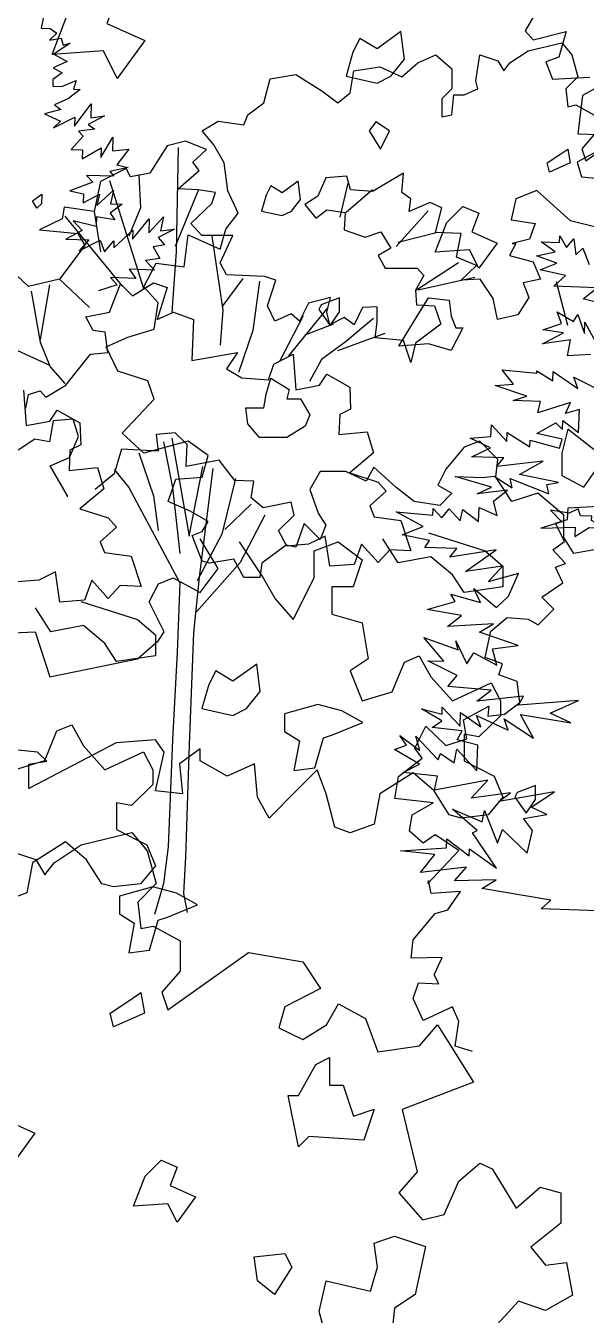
# Model space of a CAD drawing. Header units: inches. Extents: x -11 to 128, y 7 to 56.
# Drawn here: x 16.791 to 17.081, y 23.206 to 23.874 of the extents above; entities that cross this region are included whole.
import ezdxf

# ---------------------------------------------------------------- set-up
doc = ezdxf.new("R2010")
doc.units = ezdxf.units.IN
doc.header["$MEASUREMENT"] = 0
doc.layers.add('CAY', color=94, linetype='Continuous')
doc.layers.add('CAY-3', color=61, linetype='Continuous')
picture_1 = doc.add_image_def('image1.jpg', size_in_pixel=(1680, 1093))

# ---------------------------------------------------------------- blocks, each defined once
blk = doc.blocks.new('A$C76451831')
at = {"layer": 'CAY'}
for p, q in [((3764, 1772.8), (3822.4, 1787)), ((3822.4, 1787), (3840.1, 1765.7)), ((3732.8, 1752.2), (3764, 1772.8)), ((3680.9, 1765.7), (3711.5, 1755.7)), ((3840.1, 1765.7), (3850.7, 1728)), ((3711.5, 1755.7), (3722.2, 1738)), ((3722.2, 1738), (3732.8, 1752.2)), ((3850.7, 1728), (3829.5, 1706.7)), ((3829.5, 1706.7), (3833, 1676.1)), ((3833, 1676.1), (3847.2, 1679)), ((3847.2, 1679), (3878.4, 1661.9)), ((3878.4, 1661.9), (3878.4, 1627.1)), ((3864.3, 1582.3), (3957.4, 1648.4)), ((3957.4, 1648.4), (4019.9, 1637.7)), ((4019.9, 1637.7), (4040.5, 1607.1)), ((3878.4, 1627.1), (3857.2, 1602.9)), ((4040.5, 1607.1), (3999.3, 1585.8)), ((3857.2, 1602.9), (3864.3, 1582.3)), ((3999.3, 1585.8), (3992.2, 1561.6)), ((4047.6, 1565.2), (4061.2, 1589.4)), ((4061.2, 1589.4), (4092.4, 1572.3)), ((4019.9, 1548.1), (4047.6, 1565.2)), ((4092.4, 1572.3), (4106.6, 1533.9)), ((4154.9, 1541), (4175.6, 1565.2)), ((4175.6, 1565.2), (4217.4, 1499.1)), ((3992.2, 1561.6), (4019.9, 1548.1)), ((4106.6, 1533.9), (4154.9, 1541)), ((4217.4, 1499.1), (4134.9, 1467.3)), ((4134.9, 1467.3), (4152, 1395.3)), ((4200.3, 1384.7), (4224.5, 1405.3)), ((4224.5, 1405.3), (4238.7, 1398.8)), ((4238.7, 1398.8), (4266.4, 1353.4)), ((4152, 1395.3), (4130.8, 1371.1)), ((4183.2, 1346.3), (4200.3, 1384.7)), ((4130.8, 1371.1), (4158.5, 1339.9)), ((4266.4, 1353.4), (4294.1, 1377.6)), ((4294.1, 1377.6), (4318.3, 1371.1)), ((4318.3, 1371.1), (4318.3, 1336.3)), ((4158.5, 1339.9), (4183.2, 1346.3)), ((4318.3, 1336.3), (4283.5, 1308.6)), ((4283.5, 1308.6), (4300.6, 1287.9)), ((4300.6, 1287.9), (4324.7, 1290.9)), ((4324.7, 1290.9), (4331.8, 1253.1)), ((4331.8, 1253.1), (4300.6, 1235.4)), ((5971.5, 1255.2), (5968.8, 1242.2)), ((4269.3, 1246.1), (4228, 1201.2)), ((4300.6, 1235.4), (4269.3, 1246.1)), ((5968.8, 1242.2), (5979.2, 1241.8)), ((5987.1, 1236.1), (5978.7, 1228.2)), ((5979.2, 1241.8), (5987.1, 1236.1)), ((5978.7, 1228.2), (5991.9, 1230.5)), ((6002.6, 1224.7), (5983.6, 1212.2)), ((5991.9, 1230.5), (5994.4, 1222.3)), ((5994.4, 1222.3), (6002.6, 1224.7)), ((5983.6, 1212.2), (5999.1, 1203.5)), ((5993.3, 1190.6), (5982.6, 1182.8)), ((5999.1, 1203.5), (5983, 1196.4)), ((5983, 1196.4), (5993.3, 1190.6)), ((5982.6, 1182.8), (5982.3, 1175.1)), ((5992.7, 1174.7), (6009.3, 1181.8)), ((6009.3, 1181.8), (6006.2, 1171.5)), ((5982.3, 1175.1), (5992.7, 1174.7)), ((6000.4, 1160.8), (5984.3, 1153.7)), ((6013.9, 1171.3), (6000.4, 1160.8)), ((6006.2, 1171.5), (6013.9, 1171.3)), ((5991.8, 1148), (5973, 1143.2)), ((5984.3, 1153.7), (5991.8, 1148)), ((6007.4, 1128.9), (6026.9, 1154.9)), ((6026.9, 1154.9), (6026.3, 1138.6)), ((5973, 1143.2), (5991.3, 1134.9)), ((5983.3, 1127), (6007.8, 1139.3)), ((5991.3, 1134.9), (5983.3, 1127)), ((6007.8, 1139.3), (6007.4, 1128.9)), ((6042.3, 1140.8), (6023.3, 1131)), ((6023.3, 1131), (6030.9, 1125.3)), ((6026.3, 1138.6), (6042.3, 1140.8)), ((6017.4, 1117.6), (6003.8, 1102.2)), ((6030.9, 1125.3), (6012.2, 1123.3)), ((6012.2, 1123.3), (6017.4, 1117.6)), ((6037.9, 1092.9), (6051.8, 1116.4)), ((6051.8, 1116.4), (6051.3, 1100.6)), ((6003.8, 1102.2), (6016.9, 1101.8)), ((6016.5, 1091.4), (6038.3, 1103.8)), ((6016.9, 1101.8), (6016.5, 1091.4)), ((6038.3, 1103.8), (6037.9, 1092.9)), ((6051.3, 1100.6), (6070.4, 1102.6)), ((6070.4, 1102.6), (6056.2, 1084.5)), ((6053, 1071.1), (6021.3, 1072.2)), ((6021.3, 1072.2), (6028.7, 1064.2)), ((6069.6, 1081.4), (6048.2, 1076.7)), ((6048.2, 1076.7), (6053, 1071.1)), ((6056.2, 1084.5), (6069.6, 1081.4)), ((6028.7, 1064.2), (6002.1, 1054.3)), ((6002.1, 1054.3), (6017.8, 1051)), ((6017.8, 1051), (6017.5, 1040.6)), ((6017.5, 1040.6), (6036.4, 1050.3)), ((6033.2, 1037.3), (6052.4, 1055.2)), ((6036.4, 1050.3), (6033.2, 1037.3)), ((6052.4, 1055.2), (6049.1, 1039.5)), ((6062.7, 1039), (6048.8, 1028.6)), ((6048.8, 1028.6), (6053.9, 1020.7)), ((6049.1, 1039.5), (6062.7, 1039)), ((6005.9, 1019.7), (6016.3, 1008.4)), ((6032.4, 1013.3), (6005.9, 1019.7)), ((6032.8, 1024.2), (6032.4, 1013.3)), ((6053.9, 1020.7), (6032.8, 1024.2)), ((6074.5, 998.7), (6093.9, 1022)), ((6093.3, 1005.7), (6110.2, 1024.2)), ((6093.9, 1022), (6093.3, 1005.7)), ((6110.2, 1024.2), (6107, 1008)), ((6016.3, 1008.4), (5997.4, 998.7)), ((5997.4, 998.7), (6024.1, 997.7)), ((6024.1, 997.7), (6012.8, 985)), ((6012.8, 985), (6037.3, 997.3)), ((6037.3, 997.3), (6042.2, 983.9)), ((6052.8, 988.6), (6074.8, 1009.1)), ((6074.8, 1009.1), (6074.5, 998.7)), ((6122.9, 1010.1), (6104, 1000.4)), ((6104, 1000.4), (6111.4, 992)), ((6107, 1008), (6122.9, 1010.1)), ((6042.2, 983.9), (6053.1, 996.7)), ((6053.1, 996.7), (6052.8, 988.6)), ((6111.4, 992), (6098.2, 989.7)), ((6098.2, 989.7), (6105.9, 976.3)), ((6105.9, 976.3), (6089.5, 974.1)), ((6089.5, 974.1), (6099.9, 962.9)), ((6078.3, 953.2), (6048.9, 954.2)), ((6048.9, 954.2), (6056.8, 945.8)), ((6070.5, 963.9), (6078.3, 953.2)), ((6099.9, 962.9), (6070.5, 963.9)), ((6056.8, 945.8), (6035.2, 938.9))]:
    blk.add_line(p, q, dxfattribs=at)
for points in [[(4216, 1534.3), (4196, 1540.6), (4200.2, 1569.1), (4192.8, 1586), (4159, 1570.1), (4147.4, 1595.5), (4153.8, 1613.4), (4177, 1612.3), (4171.7, 1622.9), (4181.2, 1642.9), (4145.3, 1641.9), (4147.4, 1663), (4172.8, 1693.5), (4187.5, 1697.8), (4202.3, 1718.9), (4168.5, 1716.7), (4165.4, 1731.5), (4164.3, 1728.3), (4200.2, 1766.3), (4172.8, 1784.2), (4159, 1774.7), (4143.2, 1788.5), (4146.4, 1807.4), (4170.6, 1821.2), (4126.4, 1826.4), (4130.6, 1851.7), (4158, 1872.8), (4149.6, 1884.4), (4162.2, 1909.7), (4185.4, 1887.6), (4209.7, 1895), (4205.5, 1917.1), (4235, 1933), (4233.9, 1921.4), (4252.9, 1923.5), (4270.8, 1937.2), (4267.7, 1961.4), (4246.6, 1968.8), (4250.8, 1981.5), (4230.8, 1988.9), (4237.1, 2019.4), (4256.1, 2035.3), (4280.3, 2033.1), (4291.9, 2026.8), (4309.9, 2044.7), (4296.2, 2058.5), (4320.4, 2075.3), (4312, 2093.3), (4323.6, 2097.5), (4308.8, 2113.3), (4322.5, 2122.8), (4312, 2143.9), (4325.7, 2148.1), (4326.7, 2161.8), (4368.9, 2163.9)], [(1271.4, 1199.6), (1249.3, 1161.6), (1258.8, 1151.1), (1296.7, 1160.6), (1288.3, 1131.1), (1273.5, 1125.8), (1280.9, 1105.7), (1324.2, 1107.9)], [(1334.7, 1097.3), (1315.7, 1086.8), (1310.4, 1042.5), (1347.4, 1041.4)], [(1344.2, 1028.7), (1309.4, 1009.8), (1314.7, 992.9), (1347.4, 989.7)], [(1335.8, 933.8), (1302, 942.3), (1263, 977.1), (1238.7, 967.6), (1233.4, 943.3), (1260.9, 939.1), (1254.5, 921.2), (1234.5, 915.9), (1238.7, 915.9), (1231.3, 902.2), (1258.8, 894.8), (1267.2, 874.8), (1247.2, 870.5), (1253.5, 853.7)], [(1366.6, 144.6), (1267.9, 148.1), (1279.1, 158.1), (1199.4, 171.8), (1216.1, 181.6), (1168, 180.6), (1181.7, 196.4), (1128.5, 190.1), (1145, 210.9), (1105.3, 215), (1158.5, 218.6), (1158.8, 229), (1184.9, 209.5), (1185.2, 217.6), (1216.5, 195.2), (1188.5, 236.1), (1194, 238.6), (1165.5, 263.2), (1199.8, 248.8), (1202.6, 261.9), (1217.6, 224.2), (1223.1, 239.9), (1251.6, 212.6), (1257.9, 238.7), (1247.6, 252.6), (1274.4, 257.1), (1256.2, 265.5), (1283.5, 283.1), (1219.2, 272.2), (1232.7, 282.1), (1187.2, 276), (1206.5, 296.7), (1144.9, 285.2), (1148.2, 301.4), (1108.5, 305.5), (1127.4, 315.3), (1098.5, 332.2), (1112.3, 337.1), (1104.5, 348.3), (1127.9, 331.1), (1123.1, 347.6), (1148.9, 320), (1151.8, 327.6), (1167.3, 316.6), (1170.6, 332.4), (1193.7, 307.5), (1194.8, 337), (1171, 343.2), (1176.8, 353.5), (1142, 357.4), (1153.2, 365.2), (1129.6, 379.1), (1153.4, 372.9), (1153.7, 381), (1174.2, 359), (1174.8, 374.8), (1198.2, 358.2), (1193.2, 371.5), (1229.8, 354.3), (1225.3, 367.6), (1258.9, 345.2), (1244, 372.4), (1302.2, 362.7), (1278.5, 373.9), (1311.2, 388.7), (1241.7, 383.4), (1247.5, 393.6), (1193.8, 387.8), (1210.1, 400.4), (1160, 404.8), (1170.8, 417.6), (1137, 434.6), (1155.6, 434), (1132.5, 461.5), (1171.9, 447), (1169.5, 457.5), (1182.2, 430.8), (1190.3, 443.7), (1216.6, 429.6), (1211.8, 448.3), (1241.4, 452.3), (1196.6, 467.5), (1212.8, 477.3), (1159.7, 474.2), (1176, 486.8), (1136.3, 493.6), (1168.4, 502.9), (1163.7, 511.2), (1197.8, 501.9), (1190.2, 518), (1216.2, 495.8), (1230.2, 508.9), (1241.6, 535.3), (1206.8, 525.6), (1223.3, 543.6), (1180.5, 537.4), (1215.8, 562.4), (1162.5, 553.9), (1170.5, 564), (1133.4, 565.3), (1139.1, 573.3), (1107.2, 579.8), (1131.5, 589.4), (1100.4, 606.4), (1142.9, 602.6), (1143.1, 610.3), (1153.2, 599.5), (1161.7, 609.7), (1174.4, 596.1), (1177.5, 609.1), (1195.6, 595.3), (1196.2, 611.2), (1217.2, 602.3), (1212.8, 618.8), (1229.1, 631.3), (1194, 627.1), (1210.6, 634.7), (1168.4, 647.1), (1200.1, 646), (1213.8, 647.7), (1234.6, 633.9), (1232.3, 644.8), (1276.9, 627), (1274.6, 637.9), (1287.8, 640.2), (1242.8, 649.4), (1270.1, 664.8), (1216.4, 658.5), (1224.9, 668.7), (1187.8, 670), (1209.5, 680.1), (1185.8, 691.3), (1209.9, 693.2), (1210.4, 706.8), (1228.3, 687.6), (1228.7, 698), (1254.8, 681.2), (1255.1, 688.9), (1289.2, 680), (1292.3, 690.3), (1263.1, 696.8), (1284.8, 709.2), (1292.7, 701.2), (1293, 711.6), (1311.1, 697.8), (1312.1, 724.6), (1296, 719.7), (1301.9, 732.6), (1263.9, 720.8), (1267.1, 733.8), (1235.4, 734.9), (1251.4, 739.8), (1214.7, 752), (1236, 753.5), (1223, 770.3), (1262.8, 766.2), (1262.9, 768.9), (1281.5, 757.4), (1281.9, 768.2), (1310.2, 748.6), (1305.7, 761.9), (1339.5, 744.9)], [(1325.2, 788), (1298.4, 786.2), (1301.7, 804.7), (1269.4, 800.4), (1293.9, 813.1), (1270, 816.2), (1291.5, 823.6), (1286.5, 837), (1305.2, 825.9), (1310.4, 833.9), (1317.9, 812.3), (1318.3, 825.4), (1333.2, 798.2)], [(1340.3, 846), (1316.5, 852.2), (1332.8, 864.8), (1282.6, 866.6), (1296.2, 879.2), (1266.9, 885.7), (1286.2, 893.2), (1262.5, 901.7), (1284, 906.4), (1268.1, 917.8), (1289.3, 917.1), (1289.6, 924.8), (1297.3, 911.4), (1305.8, 921.5), (1307.9, 902.9), (1315.9, 910.7), (1323.4, 891.9)], [(5963.8, 1034.3), (5959.1, 1042.6), (5969.8, 1050.4), (5969.4, 1039.5), (5963.8, 1034.3)], [(1253.5, 853.7), (1240.8, 833.6), (1217.6, 828.4), (1212.4, 852.6), (1197.6, 874.8), (1175.4, 873.7), (1193.4, 890.6), (1170.2, 900.1), (1175.4, 927.5), (1145.9, 928.6), (1153.3, 957), (1139.6, 963.4), (1115.3, 952.8), (1117.4, 967.6), (1106.9, 975), (1109, 997.1), (1073.1, 976), (1047.8, 978.1), (1043.6, 993.9), (1019.3, 991.8), (1009.9, 970.7), (995.1, 961.2), (1007.7, 945.4), (1020.4, 954.9), (1041.5, 951.8), (1040.4, 931.7), (1064.7, 923.3), (1082.6, 929.6), (1094.2, 910.6), (1079.5, 902.2), (1087.9, 887.4), (1124.8, 887.4), (1132.2, 879), (1122.7, 862.1), (1123.8, 845.2), (1144.9, 844.2), (1152.2, 823.1), (1122.7, 800.9), (1117.4, 778.8), (1109, 804.1), (1076.3, 807.3), (1078.4, 825.2), (1078.4, 843.1), (1061.5, 842.1), (1052, 822), (1040.4, 830.5), (1023.6, 822), (1020.4, 836.8), (1024.6, 853.7), (999.3, 847.3), (988.8, 826.2), (979.3, 834.7), (960.3, 826.2), (951.8, 844.2), (961.3, 873.7), (948.7, 877.9), (904.4, 880), (897, 893.7), (911.8, 925.4), (875.9, 925.4), (863.3, 939.1), (887.5, 962.3), (891.7, 975), (871.7, 978.1), (848.5, 979.2), (872.7, 1000.3), (865.4, 1009.8), (881.2, 1024.5), (856.9, 1034), (835.8, 1028.7), (815.8, 997.1), (793.6, 992.9), (788.4, 1002.4), (758.8, 987.6), (751.5, 952.8), (716.7, 958.1), (714.5, 944.4), (688.2, 931.7), (732.5, 927.5), (740.9, 913.8), (711.4, 874.8), (675.5, 866.3), (655.5, 885.3)], [(848.5, 1026.6), (846.4, 906.4), (841.1, 836.8)], [(769.4, 988.7), (808.4, 864.2)], [(803.1, 995), (805.2, 957), (791.5, 924.3)], [(1044.7, 985.5), (1035.2, 946.5)], [(871.7, 977.1), (845.3, 912.7)], [(1073.1, 978.1), (1042.6, 951.8)], [(751.5, 952.8), (758.8, 906.4)], [(1137.5, 953.9), (1100.6, 912.7)], [(717.7, 947.5), (784.2, 866.3)], [(887.5, 924.3), (900.2, 838.9), (897, 798.8)], [(1148, 928.6), (1102.7, 917)], [(1172.3, 893.7), (1123.8, 862.1)], [(672.4, 726.1), (675.5, 741.9), (689.2, 746.1), (695.6, 738.7), (718.8, 752.4), (747.2, 788.3), (767.3, 790.4), (764.1, 813.6), (750.4, 815.7), (742, 831.5), (769.4, 836.8), (782, 869.5), (795.8, 855.8), (820, 870.5), (835.8, 865.3), (824.2, 828.4), (843.2, 836.8), (866.4, 828.4), (864.3, 780.9), (917, 790.4), (904.4, 771.4), (922.3, 760.9), (952.9, 758.7), (959.2, 776.7), (981.4, 788.3), (984.5, 747.1), (1012, 752.4), (1020.4, 765.1), (1046.8, 750.3), (1047.8, 725), (1035.2, 718.7), (1034.1, 695.5), (1066.8, 698.6), (1074.2, 674.4), (1046.8, 651.2), (1079.5, 640.6), (1089, 630.1), (1070, 613.2), (1075.2, 600.5), (1105.8, 596.3), (1117.4, 561.5), (1093.2, 562.6), (1079.5, 547.8), (1060.5, 568.9), (1052, 545.7), (1023.6, 543.6), (1018.3, 578.4), (999.3, 568.9), (974, 566.8), (964.5, 584.7), (982.4, 602.7), (979.3, 617.4), (946.6, 611.1), (932.9, 622.7), (936, 641.7), (913.9, 642.7), (895.9, 665.9), (858, 658.6), (859, 683.9), (845.3, 697.6), (823.2, 695.5), (825.3, 676.5), (783.1, 678.6), (774.7, 650.1), (752.5, 632.2)], [(699.8, 868.4), (689.2, 805.2)], [(711.4, 874.8), (746.2, 842.1)], [(923.4, 875.8), (899.1, 843.1)], [(942.4, 872.7), (935, 815.7), (918.1, 767.2)], [(1191.3, 876.9), (1125.9, 862.1)], [(678.7, 861.1), (689.2, 802), (700.8, 773.5), (717.7, 754.5)], [(1021.5, 842.1), (976.1, 786.2)], [(993, 832.6), (965.6, 779.8)], [(1027.8, 823.1), (995.1, 810.4)], [(1074.2, 829.4), (1041.5, 802), (1014.1, 782), (1000.4, 756.6)], [(1033.1, 792.5), (1087.9, 812.5)], [(662.9, 792.5), (699.8, 775.6)], [(720.9, 623.7), (720.9, 624.8), (700.8, 659.6), (723, 669.1), (733.5, 693.4), (727.2, 713.4), (704, 711.3), (699.8, 687), (682.9, 690.2), (663.9, 677.5), (651.3, 682.8), (655.5, 700.7), (629.1, 691.2), (618.6, 700.7), (634.4, 741.9)], [(831.6, 687), (842.2, 634.3), (850.6, 558.4)], [(841.1, 691.2), (861.1, 578.4), (877, 658.6)], [(803.1, 674.4), (820, 624.8), (825.3, 584.7)], [(774.7, 655.4), (791.5, 634.3), (850.6, 524.6), (847.4, 444.5), (842.2, 343.2), (836.9, 219.8), (831.6, 177.6), (821.1, 141.8)], [(888.6, 656.4), (872.7, 530.9), (866.4, 466.6), (861.1, 337.9), (856.9, 208.2), (854.8, 166), (859, 143.9)], [(914.9, 644.8), (899.1, 580.5), (870.6, 526.7)], [(932.9, 615.3), (902.3, 585.8)], [(948.7, 602.7), (920.2, 547.8), (869.6, 490.9)]]:
    blk.add_lwpolyline(points, dxfattribs=at)
for points in [[(4267.5, 1833.2), (4264.9, 1827.9), (4278.1, 1809.4), (4288.7, 1825.2), (4288.7, 1841.1)], [(3821.2, 1594.5), (3833.1, 1602.4), (3837, 1578.6), (3801.4, 1562.8), (3797.4, 1578.6)], [(4035, 1519.2), (4050.8, 1527.2), (4050.8, 1495.5), (4066.6, 1495.5), (4078.5, 1459.8), (4102.3, 1467.8), (4090.4, 1432.1), (4027.1, 1436.1), (4015.2, 1424.2), (4003.3, 1483.6), (4015.2, 1483.6)], [(3623.3, 1475.7), (3651, 1503.4), (3678.7, 1491.5), (3666.8, 1459.8), (3710.3, 1440), (3678.7, 1396.5), (3662.8, 1428.1), (3603.5, 1424.2)], [(3837.8, 1390.3), (3856.3, 1408.8), (3874.8, 1400.9), (3866.9, 1379.8), (3895.9, 1366.6), (3874.8, 1337.5), (3864.2, 1358.6), (3824.6, 1356)], [(4038.9, 1234.1), (4046.9, 1269.7), (4098.3, 1257.8), (4106.2, 1285.6), (4102.3, 1313.3), (4126, 1321.2), (4161.7, 1309.3), (4149.8, 1253.9), (4126, 1238), (4122.1, 1202.4), (4102.3, 1190.5), (4050.8, 1190.5)], [(3967.7, 1269.7), (3963.7, 1297.4), (3999.3, 1301.4), (4007.3, 1285.6), (3987.5, 1253.9)], [(722.8, 1185.8), (750.5, 1213.5), (778.2, 1201.7), (766.3, 1170), (809.9, 1150.2), (778.2, 1106.6), (762.4, 1138.3), (703, 1134.3)], [(1109.9, 1128.8), (1106, 1160.5), (1078.3, 1140.7), (1058.5, 1152.6), (1050.5, 1136.7), (1042.6, 1109), (1078.3, 1101.1), (1094.1, 1109)], [(1313.2, 601.7), (1310.8, 609.9), (1300.2, 604.8), (1278.6, 608.3), (1291.7, 594.7), (1267.4, 587.4), (1307.3, 588.7), (1306.9, 577.9), (1323.2, 588.2), (1342.2, 587.5), (1326.2, 596.2), (1326.3, 601.2)], [(1037.6, 376.9), (1009.9, 384), (971.5, 373.4), (971.5, 352.7), (988.6, 342.1), (982.2, 307.9), (1006.3, 310.8), (1016.4, 345.6), (1027, 349.2), (1061.8, 363.3)]]:
    blk.add_lwpolyline(points, close=True, dxfattribs=at)
at = {"layer": 'CAY-3'}
for p, q in [((6577.4, 899), (6564.2, 949.2)), ((6416.3, 659.8), (6481.8, 639.1)), ((6173.4, 618.5), (6152.8, 652.7)), ((6197.6, 649.2), (6225.3, 607.9)), ((6284.2, 639.1), (6312, 649.2)), ((6312, 649.2), (6339.7, 628.5)), ((6381.5, 625), (6363.8, 652.7)), ((6284.2, 607.9), (6284.2, 639.1)), ((6339.7, 628.5), (6329.6, 597.3)), ((6419.3, 632.1), (6381.5, 625)), ((6444, 611.4), (6419.3, 632.1)), ((6481.8, 639.1), (6502.4, 621.4)), ((6152.8, 590.8), (6173.4, 618.5)), ((6457.6, 590.8), (6444, 611.4)), ((6502.4, 621.4), (6502.4, 597.3)), ((6093.8, 580.2), (6104.4, 600.8)), ((6104.4, 600.8), (6121.5, 607.9)), ((6121.5, 607.9), (6152.8, 590.8)), ((6225.3, 607.9), (6239.4, 583.7)), ((6260.1, 559.5), (6284.2, 607.9)), ((6304.9, 597.3), (6304.9, 566)), ((6329.6, 597.3), (6304.9, 597.3)), ((6502.4, 597.3), (6457.6, 590.8)), ((6239.4, 583.7), (6260.1, 559.5)), ((6110.9, 545.4), (6093.8, 580.2)), ((6304.9, 566), (6339.7, 556)), ((6339.7, 556), (6346.7, 514.1)), ((5825.7, 539.8), (5961.9, 545.3)), ((5961.9, 545.3), (5979, 493.4)), ((6104.4, 535.3), (6110.9, 545.4)), ((6080.2, 514.1), (6104.4, 535.3)), ((5979, 493.4), (6080.2, 514.1)), ((6346.7, 514.1), (6326.1, 500.5)), ((6374.5, 476.3), (6388.6, 510.6)), ((6388.6, 510.6), (6405.7, 517.6)), ((6405.7, 517.6), (6419.3, 493.4)), ((701.4, 468), (683.7, 495.7)), ((736.2, 502.8), (801.7, 482.1)), ((6326.1, 500.5), (6339.7, 465.7)), ((6419.3, 493.4), (6444, 465.7)), ((801.7, 482.1), (822.3, 464.4)), ((6339.7, 465.7), (6374.5, 476.3)), ((6444, 465.7), (6488.8, 486.4)), ((6488.8, 486.4), (6499.5, 465.7)), ((739.2, 475.1), (701.4, 468)), ((763.9, 454.4), (739.2, 475.1)), ((822.3, 464.4), (822.3, 440.3)), ((6499.5, 465.7), (6499.5, 448.6)), ((777.5, 433.8), (763.9, 454.4)), ((6499.5, 448.6), (6474.7, 424.4)), ((822.3, 440.3), (777.5, 433.8)), ((6055.5, 417.4), (5954.9, 364.8)), ((6100.9, 420.9), (6055.5, 417.4)), ((6110.9, 406.7), (6100.9, 420.9)), ((6457.6, 427.4), (6457.6, 396.7)), ((6474.7, 424.4), (6457.6, 427.4)), ((5964.9, 406.7), (5927.1, 410.3)), ((5975.5, 396.1), (5964.9, 406.7)), ((6100.9, 361.9), (6110.9, 406.7)), ((6152.8, 410.3), (6128.6, 393.2)), ((6152.8, 396.7), (6152.8, 410.3)), ((5954.9, 392.6), (5975.5, 396.1)), ((5954.9, 364.8), (5954.9, 392.6)), ((6128.6, 393.2), (6132.1, 358.4)), ((6184, 379), (6152.8, 396.7)), ((6215.3, 393.2), (6184, 379)), ((6218.8, 354.8), (6215.3, 393.2)), ((6457.6, 396.7), (6492.4, 379)), ((6287.8, 386.1), (6263.6, 361.9)), ((6298.4, 358.4), (6287.8, 386.1)), ((6398.6, 382.6), (6360.3, 358.4)), ((6422.8, 361.9), (6398.6, 382.6)), ((6492.4, 379), (6502.4, 354.8)), ((708.5, 353.5), (725.6, 360.6)), ((725.6, 360.6), (739.2, 336.4)), ((6132.1, 358.4), (6100.9, 361.9)), ((6263.6, 361.9), (6232.4, 330.6)), ((6308.4, 320), (6298.4, 358.4)), ((6360.3, 358.4), (6353.8, 323.6)), ((6440.5, 334.2), (6422.8, 361.9)), ((694.4, 319.3), (708.5, 353.5)), ((6232.4, 330.6), (6218.8, 354.8)), ((6502.4, 354.8), (6485.3, 334.2)), ((739.2, 336.4), (763.9, 308.7)), ((763.9, 308.7), (808.7, 329.4)), ((808.7, 329.4), (819.4, 308.7)), ((6454.1, 330.6), (6440.5, 334.2)), ((6485.3, 334.2), (6454.1, 330.6)), ((659.6, 308.7), (694.4, 319.3)), ((6326.1, 313.5), (6308.4, 320)), ((6353.8, 323.6), (6326.1, 313.5)), ((819.4, 308.7), (819.4, 291.6)), ((819.4, 291.6), (794.6, 267.4)), ((794.6, 267.4), (777.5, 270.4)), ((777.5, 270.4), (777.5, 239.7)), ((777.5, 239.7), (812.3, 222)), ((718.5, 225.5), (680.2, 201.4)), ((742.7, 204.9), (718.5, 225.5)), ((812.3, 222), (822.3, 197.8)), ((680.2, 201.4), (673.7, 166.6)), ((760.4, 177.2), (742.7, 204.9)), ((822.3, 197.8), (805.2, 177.2)), ((673.7, 166.6), (646, 156.5)), ((774, 173.6), (760.4, 177.2)), ((805.2, 177.2), (774, 173.6))]:
    blk.add_line(p, q, dxfattribs=at)
for points in [[(6607.6, 1118.8), (6593.5, 1102.7), (6598.2, 1088.9), (6660.3, 1132.9)], [(6609.6, 753.8), (6577.4, 779.4), (6570.3, 751.5), (6570.3, 725.9), (6595.8, 712.2), (6611.9, 735.4)], [(6609.6, 640.6), (6584.4, 635.9), (6572.6, 654.4), (6572.6, 679.9), (6542.8, 705.5), (6512.9, 696), (6494.4, 724), (6496.4, 744.4), (6475.9, 765.3), (6457.5, 758.6), (6436.6, 733), (6427.2, 714.5), (6443.3, 705.5), (6429.6, 691.3), (6399.7, 696), (6378.8, 712.2), (6353.3, 735.4), (6344.3, 719.2), (6321.1, 730.6), (6291.2, 730.6), (6279.4, 709.8), (6288.8, 682.3), (6297.9, 668.5), (6291.2, 652), (6279.4, 663.8), (6272.8, 670.4), (6263.3, 643), (6251.9, 645.3), (6224, 624.5), (6221.6, 608.3), (6203.1, 608.3), (6191.7, 629.2), (6163.8, 624.5), (6154.8, 626.8), (6143.4, 656.7), (6154.8, 661.4), (6161.9, 672.8), (6141, 684.6), (6115.5, 696), (6124.5, 721.6), (6154.8, 724), (6161.9, 749.1), (6138.7, 765.3), (6087.6, 751.5), (6062.4, 774.7), (6099.4, 814), (6092.3, 834.9), (6057.7, 846.3), (6043.9, 874.2), (6069.1, 885.6), (6099.4, 894.6), (6104.1, 924.9), (6087.6, 943.4), (6101.7, 970.9), (6134, 966.6), (6138.7, 1003.6), (6175.6, 987), (6182.3, 1010.2), (6196.5, 1028.7), (6184.7, 1054.3), (6180.3, 1086.5), (6168.5, 1107.4), (6154.8, 1123.5), (6173.3, 1134.9), (6203.1, 1130.6), (6207.9, 1142), (6226.3, 1155.7), (6233.4, 1183.7), (6263.3, 1188.4), (6293.2, 1169.9), (6311.6, 1155.7), (6325.8, 1167.5), (6330.1, 1192.7), (6360.4, 1197.4), (6385.5, 1186), (6404, 1202.1), (6424.8, 1211.2), (6443.3, 1195.1), (6443.3, 1171.9), (6431.9, 1160.5), (6431.9, 1139.6), (6443.3, 1142), (6445.7, 1165.2), (6457.5, 1165.2), (6473.6, 1171.9), (6471.2, 1181.3), (6475.9, 1211.2), (6496.4, 1204.5), (6503.5, 1192.7), (6510.5, 1202.1), (6531.4, 1215.9), (6570.3, 1225.3), (6582.1, 1211.2), (6589.1, 1186), (6575, 1171.9), (6577.4, 1151.4), (6586.8, 1153.4), (6607.6, 1142)], [(5948.5, 824.5), (5951.6, 783.4), (5979, 788.7), (5987.5, 801.3), (6013.8, 786.5), (6014.9, 761.2), (6002.2, 754.9), (6001.2, 731.7), (6033.9, 734.9), (6041.3, 710.6), (6013.8, 687.4), (6046.5, 676.9), (6056, 666.3), (6037, 649.4), (6042.3, 636.8), (6072.9, 632.6), (6084.5, 597.8), (6060.2, 598.8), (6046.5, 584), (6027.6, 605.1), (6019.1, 581.9), (5990.6, 579.8), (5985.4, 614.6), (5966.4, 605.1), (5941.1, 603)]]:
    blk.add_lwpolyline(points, dxfattribs=at)
for points in [[(6371.5, 1123.4), (6355.7, 1134), (6347.8, 1123.4), (6361, 1102.3)], [(6569.5, 1097), (6577.4, 1102.3), (6580, 1086.5), (6556.3, 1075.9), (6553.6, 1086.5)], [(6268.6, 1044.2), (6266, 1065.3), (6247.5, 1052.1), (6234.3, 1060.1), (6229, 1049.5), (6223.7, 1031), (6247.5, 1025.7), (6258, 1031)], [(6437.5, 1017.8), (6456, 1036.3), (6474.5, 1028.4), (6466.5, 1007.2), (6495.6, 994), (6474.5, 965), (6463.9, 986.1), (6424.3, 983.5)], [(6292.4, 922.8), (6289.7, 917.5), (6302.9, 899), (6313.5, 914.8), (6313.5, 930.7)], [(6403.2, 909.6), (6416.4, 930.7), (6440.2, 928), (6442.8, 909.6), (6448.1, 896.4), (6456, 896.4), (6442.8, 870), (6416.4, 877.9), (6382.1, 875.2)], [(6252.8, 814.5), (6268.6, 814.5), (6279.2, 796), (6273.9, 782.8), (6252.8, 769.6), (6221.1, 769.6), (6207.9, 785.5), (6205.3, 803.9), (6226.4, 803.9), (6229, 819.8), (6234.3, 838.3), (6255.4, 825.1)], [(6222, 476.6), (6218.1, 508.3), (6190.4, 488.5), (6170.6, 500.4), (6162.6, 484.6), (6154.7, 456.8), (6190.4, 448.9), (6206.2, 456.8)], [(6125.5, 244), (6097.8, 251.1), (6059.5, 240.5), (6059.5, 219.9), (6076.6, 209.2), (6070.1, 175), (6094.3, 178), (6104.3, 212.8), (6114.9, 216.3), (6149.7, 230.5)]]:
    blk.add_lwpolyline(points, close=True, dxfattribs=at)

msp = doc.modelspace()

# ---------------------------------------------------------------- block references
at = {"layer": 'CAY', "xscale": 0.0004489089019145984, "yscale": 0.0004489089019145984, "zscale": 0.0004489089019145984}
for p in [(16.48885, 23.34953), (14.11921, 23.31472), (15.12979, 22.65341)]:
    msp.add_blockref('A$C76451831', p, dxfattribs=at)

# ---------------------------------------------------------------- pictures from other files: only their frames are drawn
image = msp.add_image(picture_1, insert=(12.49661, 7.37723), size_in_units=(74.4025, 48.40591))
image.dxf.flags = 6

doc.saveas('drawing.dxf')
